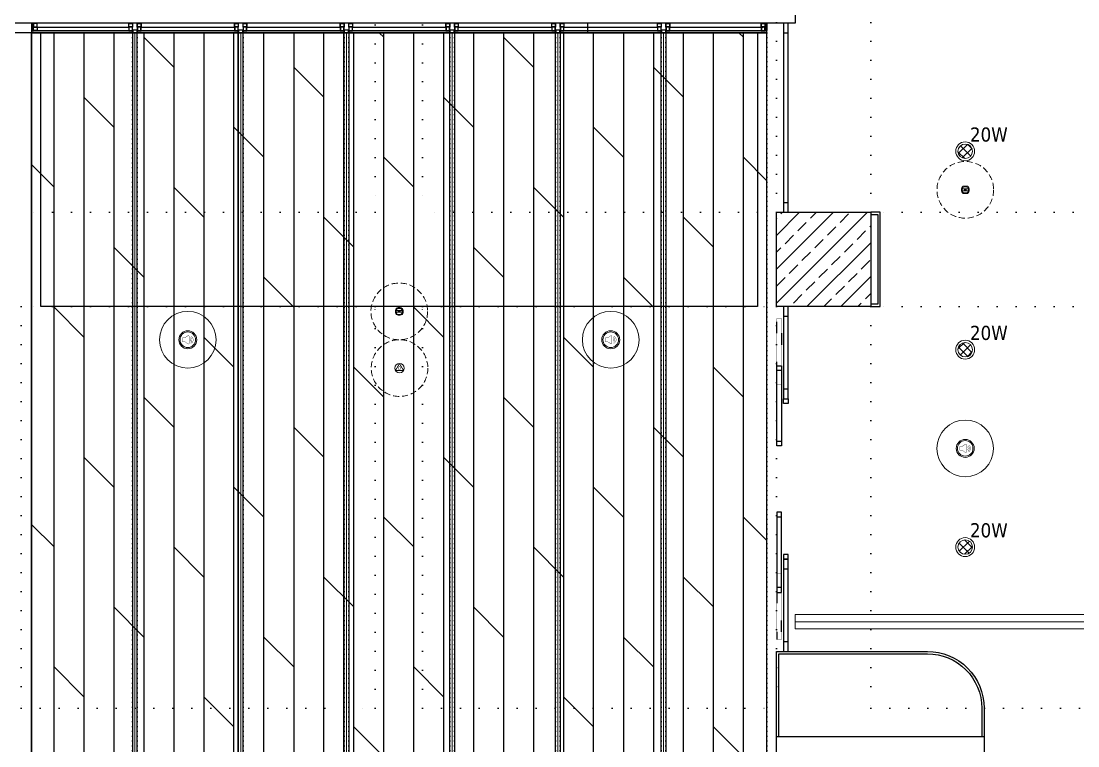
# Model space of a CAD drawing. Header units: centimetres. Extents: x 405564 to 502064, y 46284 to 60634.
# Drawn here: x 462150 to 463269, y 53968 to 54735 of the extents above; entities that cross this region are included whole.
import ezdxf
from ezdxf.enums import TextEntityAlignment as Align

# ---------------------------------------------------------------- set-up
doc = ezdxf.new("R2010")
doc.units = ezdxf.units.CM
for name, pattern in [('ACAD_ISO07W100', [3, 0, -3]), ('DOT', [0.25, 0, -0.25]), ('HIDDEN', [9.525, 6.35, -3.175])]:
    doc.linetypes.add(name, pattern=pattern)
doc.layers.get('0').update_dxf_attribs({"color": 8, "lineweight": 9})
for name, color, linetype in [('0-KRCN-ASMATAVAN-130426', 8, 'Continuous'), ('AS_DOS_TERAS_UST', 8, 'ACAD_ISO07W100'), ('AS_DUV_ALCIPAN_YANGINA-SUYA DAYANIMLI', 8, 'Continuous'), ('AS_DUV_GAZBETON', 8, 'Continuous'), ('AS_DUVK_AHSAP', 8, 'Continuous'), ('AS_GOR_YAKIN1', 8, 'Continuous'), ('AS_KAPI_CAM', 8, 'Continuous'), ('AS_KAPI_POZ', 8, 'Continuous'), ('AS_PRFL_ALU', 8, 'Continuous'), ('AS_PRFL_DEMIR', 8, 'Continuous'), ('AS_TA_BETONARME', 5, 'Continuous'), ('AS_TA_TARAMA', 8, 'Continuous'), ('AS_YAZI', 8, 'Continuous')]:
    doc.layers.add(name, color=color, linetype=linetype)
doc.layers.add('0-KRCN-AYDINLATMA-130426', color=8, linetype='Continuous', lineweight=9)
doc.layers.add('0-KRCN-MİMARİ-220526', color=8, linetype='Continuous', lineweight=9)
doc.styles.add('2', font='arial.ttf', dxfattribs={"width": 0.9, "height": 200})
doc.styles.add('OLC-50', font='romans.shx', dxfattribs={"width": 0.5, "height": 0.15})
doc.styles.add('OLCU', font='romanstw.shx', dxfattribs={"width": 0.6})
doc.styles.add('TAHOMA', font='tahoma.ttf')

# ---------------------------------------------------------------- blocks, each defined once
blk = doc.blocks.new('ABB 6131-31-24-500')
at = {"layer": '0-KRCN-AYDINLATMA-130426'}
for p, q in [((-4, -1), (-4, 1)), ((3.2, 1), (-3.2, 1)), ((-3.2, -0.8), (-3.2, 0.8)), ((-1, 4), (1, 4)), ((-1, -0.9), (-1, 1)), ((-0.8, 3.2), (0.8, 3.2)), ((1, -0.9), (1, 1)), ((3.2, 0.8), (3.2, -0.8)), ((4, 1), (4, -1)), ((3.2, -0.9), (-3.2, -0.9)), ((1, -4), (-1, -4)), ((0.8, -3.2), (-0.8, -3.2))]:
    blk.add_line(p, q, dxfattribs=at)
at = {"layer": '0-KRCN-AYDINLATMA-130426', "linetype": 'HIDDEN'}
blk.add_circle((0, 0), 30, dxfattribs=at)
at = {"layer": '0-KRCN-AYDINLATMA-130426'}
for centre, radius in [((-0.5, 0), 0.089), ((0, 0), 0.16), ((0.5, 0), 0.089)]:
    blk.add_circle(centre, radius, dxfattribs=at)
for centre, radius, start, end in [((-1, 1), 3.01, 90, 180), ((-0.8, 0.8), 2.41, 90, 180), ((0.8, 0.8), 2.41, 0, 90), ((1, 1), 3.01, 0, 90), ((-1, -1), 3.01, 180, 270), ((-0.8, -0.8), 2.41, 180, 270), ((0.8, -0.8), 2.41, 270, 0), ((1, -1), 3.01, 270, 0)]:
    blk.add_arc(centre, radius, start, end, dxfattribs=at)
blk = doc.blocks.new('AST-OD-OD')
at = {"layer": '0-KRCN-AYDINLATMA-130426'}
for p, q in [((0.3, 5), (-4, -2.5)), ((4.6, -2.5), (0.3, 5)), ((4.6, -2.5), (-4, -2.5))]:
    blk.add_line(p, q, dxfattribs=at)
at = {"layer": '0-KRCN-AYDINLATMA-130426', "linetype": 'HIDDEN'}
blk.add_circle((0.3, 0), 30, dxfattribs=at)
at = {"layer": '0-KRCN-AYDINLATMA-130426'}
blk.add_circle((0.3, 0), 5, dxfattribs=at)
at = {"layer": '0-KRCN-AYDINLATMA-130426', "style": '2'}
blk.add_text('O', height=3.43, dxfattribs=at).set_placement((0.3, 0), align=Align.MIDDLE)
blk = doc.blocks.new('ASMA TAVA TİPİ HOPARLÖR')
at = {"layer": '0-KRCN-AYDINLATMA-130426', "const_width": 0.317}
blk.add_lwpolyline([(0.3, -4.4, 0.598176), (1.3, -3.9), (1.3, 3.9, 0.598176), (0.3, 4.4), (-2.7, 2.4, -0.147433), (-3, 2.3), (-5.1, 2.3, 0.414214), (-5.7, 1.7), (-5.7, -1.7, 0.414214), (-5.1, -2.3), (-3, -2.3, -0.147433), (-2.7, -2.4)], format="xyb", close=True, dxfattribs=at)
for points in [[(2.4, 1.3, -0.601398), (2.4, -1.3)], [(2.8, 2.5, -0.658812), (2.8, -2.5)], [(3.2, 3.7, -0.680488), (3.2, -3.7)]]:
    blk.add_lwpolyline(points, format="xyb", dxfattribs=at)
at = {"layer": '0-KRCN-AYDINLATMA-130426'}
blk.add_circle((0, 0), 30, dxfattribs=at)
at = {"layer": '0-KRCN-AYDINLATMA-130426', "ltscale": 0.1}
for radius in [9.5, 8.23]:
    blk.add_circle((0, 0), radius, dxfattribs=at)
blk = doc.blocks.new('20W SIVA ALTI LED DOWNLIGHT ARMATÜR')
at = {"layer": '0-KRCN-AYDINLATMA-130426'}
h = blk.add_hatch(dxfattribs=at)
h.set_pattern_fill('ANSI37', color=256, scale=2)
h.paths.add_polyline_path([(7.7, 0, 1), (-7.7, 0, 1)])
for radius in [10, 7.66]:
    blk.add_circle((0, 0), radius, dxfattribs=at)
at = {"layer": '0-KRCN-AYDINLATMA-130426', "insert": (5, 10), "char_height": 15, "attachment_point": 7, "style": 'TAHOMA'}
blk.add_mtext_dynamic_manual_height_columns('{\\fTahoma|b0|i0|c162|p34;20W}', width=15, gutter_width=12.5, heights=[0], dxfattribs=at)
blk = doc.blocks.new('G$C27E741DA')
at = {"layer": '0-KRCN-AYDINLATMA-130426'}
for p, q in [((24206.2, 7588.5), (24206.2, 6288.5)), ((24318.2, 7588.5), (24318.2, 6288.5)), ((24430.2, 7588.5), (24430.2, 6288.5)), ((24542.2, 7588.5), (24542.2, 6288.5)), ((24654.2, 7588.5), (24654.2, 6288.5)), ((24766.2, 7588.5), (24766.2, 6288.5)), ((27380.7, 6965), (24905.7, 6965))]:
    blk.add_line(p, q, dxfattribs=at)
for points in [[(24203.7, 6288.5), (24203.7, 7588.5), (24208.7, 7588.5), (24208.7, 6288.5)], [(24315.7, 6288.5), (24315.7, 7588.5), (24320.7, 7588.5), (24320.7, 6288.5)], [(24427.7, 6288.5), (24427.7, 7588.5), (24432.7, 7588.5), (24432.7, 6288.5)], [(24539.7, 6288.5), (24539.7, 7588.5), (24544.7, 7588.5), (24544.7, 6288.5)], [(24651.7, 6288.5), (24651.7, 7588.5), (24656.7, 7588.5), (24656.7, 6288.5)], [(24763.7, 6288.5), (24763.7, 7588.5), (24768.7, 7588.5), (24768.7, 6288.5)], [(24905.7, 6972.5), (27380.7, 6972.5), (27380.7, 6957.5), (24905.7, 6957.5)]]:
    blk.add_lwpolyline(points, close=True, dxfattribs=at)
for name, p in [('20W SIVA ALTI LED DOWNLIGHT ARMATÜR', (25085.7, 7463)), ('ABB 6131-31-24-500', (25085.8, 7422.2)), ('ABB 6131-31-24-500', (24486.2, 7293.5)), ('ASMA TAVA TİPİ HOPARLÖR', (24262.2, 7263.5)), ('ASMA TAVA TİPİ HOPARLÖR', (24710.2, 7263.5)), ('20W SIVA ALTI LED DOWNLIGHT ARMATÜR', (25085.7, 7253)), ('AST-OD-OD', (24486.2, 7233.5)), ('ASMA TAVA TİPİ HOPARLÖR', (25085.7, 7148.5)), ('20W SIVA ALTI LED DOWNLIGHT ARMATÜR', (25085.7, 7044))]:
    blk.add_blockref(name, p, dxfattribs=at)
blk = doc.blocks.new('led profil 50x30 mm')
at = {"layer": 'AS_PRFL_ALU'}
blk.add_lwpolyline([(-2.5, -3), (2.5, -3), (2.5, 0), (-2.5, 0)], close=True, dxfattribs=at)
blk.add_lwpolyline([(2.25, -3), (2.25, -0.25), (-2.25, -0.25), (-2.25, -3)], dxfattribs=at)
blk = doc.blocks.new('tavan kutu profil 40x40x2')
at = {"color": 0}
for points in [[(0, 4), (-4, 4), (-4, 0), (0, 0)], [(-0.2, 3.8), (-3.8, 3.8), (-3.8, 0.2), (-0.2, 0.2)]]:
    blk.add_lwpolyline(points, close=True, dxfattribs=at)
blk = doc.blocks.new('DEKORATIF PANEL SISTEM - PLAN')
at = {"layer": 'AS_DUVK_AHSAP', "true_color": 0xadadad, "transparency": 33554610}
h = blk.add_hatch(color=253, dxfattribs=at)
h.dxf.hatch_style = 1
h.paths.add_polyline_path([(2, 0), (0, 0), (0, -7.5), (0.5, -7.5), (0.5, -8), (2, -8)])
h = blk.add_hatch(color=253, dxfattribs=at)
h.dxf.hatch_style = 1
h.paths.add_polyline_path([(777, 0), (779, 0), (779, -7.5), (778.5, -7.5), (778.5, -8), (777, -8)])
h = blk.add_hatch(color=253, dxfattribs=at)
h.dxf.hatch_style = 1
h.paths.add_polyline_path([(107, -8), (0, -8), (0, -10), (107, -10)])
h = blk.add_hatch(color=253, dxfattribs=at)
h.dxf.hatch_style = 1
h.paths.add_polyline_path([(219, -8), (112, -8), (112, -10), (219, -10)])
h = blk.add_hatch(color=253, dxfattribs=at)
h.dxf.hatch_style = 1
h.paths.add_polyline_path([(331, -8), (224, -8), (224, -10), (331, -10)])
h = blk.add_hatch(color=253, dxfattribs=at)
h.dxf.hatch_style = 1
h.paths.add_polyline_path([(443, -8), (336, -8), (336, -10), (443, -10)])
h = blk.add_hatch(color=253, dxfattribs=at)
h.dxf.hatch_style = 1
h.paths.add_polyline_path([(555, -8), (448, -8), (448, -10), (555, -10)])
h = blk.add_hatch(color=253, dxfattribs=at)
h.dxf.hatch_style = 1
h.paths.add_polyline_path([(667, -8), (560, -8), (560, -10), (667, -10)])
h = blk.add_hatch(color=253, dxfattribs=at)
h.dxf.hatch_style = 1
h.paths.add_polyline_path([(779, -8), (672, -8), (672, -10), (779, -10)])
at = {"layer": 'AS_DUVK_AHSAP', "linetype": 'DOT', "ltscale": 20}
for p, q in [((0, -10), (0, -1310)), ((107, -10), (107, -1310)), ((112, -10), (112, -1310)), ((219, -10), (219, -1310)), ((224, -10), (224, -1310)), ((331, -10), (331, -1310)), ((336, -10), (336, -1310)), ((443, -10), (443, -1310)), ((448, -10), (448, -1310)), ((555, -10), (555, -1310)), ((560, -10), (560, -1310)), ((667, -10), (667, -1310)), ((672, -10), (672, -1310)), ((779, -10), (779, -1310)), ((779, -1310), (0, -1310))]:
    blk.add_line(p, q, dxfattribs=at)
at = {"layer": 'AS_DUVK_AHSAP'}
for points in [[(2, 0), (0, 0), (0, -7.5), (0.5, -7.5), (0.5, -8), (2, -8)], [(777, 0), (779, 0), (779, -7.5), (778.5, -7.5), (778.5, -8), (777, -8)], [(107, -8), (0, -8), (0, -10), (107, -10)], [(219, -8), (112, -8), (112, -10), (219, -10)], [(331, -8), (224, -8), (224, -10), (331, -10)], [(443, -8), (336, -8), (336, -10), (443, -10)], [(555, -8), (448, -8), (448, -10), (555, -10)], [(667, -8), (560, -8), (560, -10), (667, -10)], [(779, -8), (672, -8), (672, -10), (779, -10)]]:
    blk.add_lwpolyline(points, close=True, dxfattribs=at)
at = {"layer": 'AS_PRFL_DEMIR'}
for points in [[(6, -4), (103, -4)], [(116, -4), (215, -4)], [(228, -4), (327, -4)], [(340, -4), (439, -4)], [(452, -4), (551, -4)], [(564, -4), (663, -4)], [(676, -4), (775, -4)]]:
    blk.add_lwpolyline(points, dxfattribs=at)
at = {"layer": 'AS_PRFL_ALU'}
for p in [(109.5, -7.2), (221.5, -7.2), (333.5, -7.2), (445.5, -7.2), (557.5, -7.2), (669.5, -7.2)]:
    blk.add_blockref('led profil 50x30 mm', p, dxfattribs=at)
at = {"layer": 'AS_PRFL_DEMIR', "rotation": 180}
blk.add_blockref('tavan kutu profil 40x40x2', (2, 0), dxfattribs=at)
at = {"layer": 'AS_PRFL_DEMIR', "xscale": -1, "rotation": 180}
for p in [(107, 0), (116, 0), (219, 0), (228, 0), (331, 0), (340, 0), (443, 0), (452, 0), (555, 0), (564, 0), (667, 0), (676, 0), (777, 0)]:
    blk.add_blockref('tavan kutu profil 40x40x2', p, dxfattribs=at)
at = {"layer": 'AS_PRFL_DEMIR', "xscale": -1}
blk.add_blockref('tavan kutu profil 40x40x2', (2, -8), dxfattribs=at)
at = {"layer": 'AS_PRFL_DEMIR'}
for p in [(107, -8), (116, -8), (219, -8), (228, -8), (331, -8), (340, -8), (443, -8), (452, -8), (555, -8), (564, -8), (667, -8), (676, -8), (777, -8)]:
    blk.add_blockref('tavan kutu profil 40x40x2', p, dxfattribs=at)
blk = doc.blocks.new('*U417')
at = {"color": 0}
for p, q in [((87.5, 0), (10, 0)), ((355, 0), (277.5, 0)), ((10, -5), (87.5, -5)), ((277.5, -5), (355, -5))]:
    blk.add_line(p, q, dxfattribs=at)
for points in [[(0, 0), (0, -5), (10, -5), (10, 0)], [(87.5, 0), (87.5, -5), (97.5, -5), (97.5, 0)], [(267.5, 0), (267.5, -5), (277.5, -5), (277.5, 0)], [(355, 0), (355, -5), (365, -5), (365, 0)]]:
    blk.add_lwpolyline(points, close=True, dxfattribs=at)
at = {"style": 'OLCU', "width": 0.45, "flags": 1}
for tag, p in [('C-ICI-CNO', (15, -80)), ('C-DIVISYON1', (15, -105)), ('C-BOSLUK', (15, -130)), ('C-DIVISYON2', (15, -155))]:
    blk.add_attdef(tag, text='', height=20, dxfattribs=at).set_placement(p, align=Align.MIDDLE_LEFT)
at = {"color": 0, "style": 'OLCU', "width": 0.5, "flags": 1}
for tag, p in [('C-REZ1', (15, -215)), ('C-REZ2', (15, -240))]:
    blk.add_attdef(tag, text='', height=17.5, dxfattribs=at).set_placement(p, align=Align.MIDDLE_LEFT)
at = {"layer": 'AS_KAPI_POZ', "style": 'OLCU', "width": 0.45}
for tag, p in [('POZ+GEN-C', (50, 15)), ('YUK-C', (50, -20))]:
    blk.add_attdef(tag, text='', height=20, dxfattribs=at).set_placement(p, align=Align.MIDDLE_CENTER)
at = {"layer": 'AS_KAPI_POZ', "style": 'OLC-50', "width": 0.5}
blk.add_attdef('C-NO', text='', height=8, rotation=90, dxfattribs=at).set_placement((10, 5), align=Align.TOP_LEFT)
blk = doc.blocks.new('*U418')
for p, q in [((45, 7), (-30, 7)), ((-30, 2), (45, 2)), ((125, 7), (200, 7)), ((200, 2), (125, 2))]:
    blk.add_line(p, q)
at = {"linetype": 'DOT'}
for points in [[(-15, 7), (-85, 7), (-85, 2), (-15, 2)], [(185, 7), (255, 7), (255, 2), (185, 2)]]:
    blk.add_lwpolyline(points, close=True, dxfattribs=at)
for points in [[(-30, 7), (-35, 7), (-35, 2), (-30, 2)], [(5, 0), (0, 0), (0, -5), (5, -5)], [(50, 7), (45, 7), (45, 2), (50, 2)], [(120, 7), (125, 7), (125, 2), (120, 2)], [(165, 0), (170, 0), (170, -5), (165, -5)], [(200, 7), (205, 7), (205, 2), (200, 2)]]:
    blk.add_lwpolyline(points, close=True)
at = {"color": 3, "style": 'OLCU', "width": 0.5, "flags": 1}
for tag, p in [('K-DIVISYON', (-80, -85)), ('K-PBAR', (105, -85)), ('K-KAPITIP', (-80, -335))]:
    blk.add_attdef(tag, p, '', height=17.5, dxfattribs=at)
at = {"color": 5, "true_color": 0x0505ff, "style": 'OLCU', "width": 0.5, "flags": 1}
for tag, p in [('K-NEREDEN-NO', (-80, -110)), ('K-NEREYE-NO', (-80, -185)), ('K-DUVARTIP', (-80, -285)), ('K-ACILISYON', (-80, -310))]:
    blk.add_attdef(tag, p, '', height=17.5, dxfattribs=at)
at = {"color": 1, "true_color": 0xfa0000, "style": 'OLCU', "width": 0.5, "flags": 1}
for tag, p in [('K-IZLENEBILIRLIK', (105, -110)), ('K-TEKMELIK', (105, -135)), ('K-KONTROLTIPNEREDEN', (-80, -160)), ('K-BAND', (105, -160)), ('K-MENFEZ', (105, -210)), ('K-KONTROLTIPNEREYE', (-80, -235)), ('K-PENCERE', (105, -235)), ('K-KILITTIP', (-80, -260)), ('K-NOT-AS-MIMARI1', (105, -285)), ('K-NOT-ELEKTRIK', (105, -335)), ('K-NOT-YANGIN', (105, -360)), ('K-ACMAKAPAMASISTEMI', (-80, -385)), ('K-NOT-ISLETME', (105, -385)), ('K-YANGIN', (-80, -435))]:
    blk.add_attdef(tag, p, '', height=17.5, dxfattribs=at)
at = {"color": 220, "true_color": 0xf113d4, "style": 'OLCU', "width": 0.5, "flags": 1}
for tag, p in [('K-NEREDEN-AD', (-80, -135)), ('K-NEREYE-AD', (-80, -210))]:
    blk.add_attdef(tag, p, '', height=17.5, dxfattribs=at)
at = {"color": 0, "style": 'OLCU', "width": 0.5, "flags": 1}
for tag, p in [('K-TAMACILIRLIK', (105, -185)), ('K-NOT-AS-MIMARI2', (105, -310)), ('K-KASATIP', (-80, -360)), ('K-KURSUN', (-80, -410))]:
    blk.add_attdef(tag, p, '', height=17.5, dxfattribs=at)
at = {"color": 252, "style": 'OLCU', "width": 0.5, "flags": 1}
for tag, p in [('K-REZ1', (105, -435)), ('K-REZ2', (105, -460)), ('K-REZ3', (105, -485)), ('K-REZ4', (105, -510)), ('K-REZ5', (105, -535))]:
    blk.add_attdef(tag, p, '', height=17.5, dxfattribs=at)
at = {"layer": 'AS_KAPI_POZ', "style": 'OLCU', "width": 0.5}
blk.add_attdef('K-NO', text='', height=8, rotation=90, dxfattribs=at).set_placement((0, 11), align=Align.TOP_LEFT)
at = {"layer": 'AS_KAPI_POZ', "style": 'OLCU', "width": 0.45}
for tag, p in [('POZ+GEN', (85, 22)), ('YUK', (85, -18))]:
    blk.add_attdef(tag, text='', height=20, dxfattribs=at).set_placement(p, align=Align.MIDDLE_CENTER)
at = {"layer": 'AS_KAPI_POZ', "color": 251, "style": 'OLCU', "width": 0.45, "flags": 1}
blk.add_attdef('K-DUVAR(CM)', text='', height=6, dxfattribs=at).set_placement((-5, -7.5), align=Align.MIDDLE_RIGHT)
blk = doc.blocks.new('*U420')
at = {"color": 0}
for p, q in [((190, 0), (10, 0)), ((10, -5), (190, -5))]:
    blk.add_line(p, q, dxfattribs=at)
for points in [[(0, 0), (0, -5), (10, -5), (10, 0)], [(190, 0), (190, -5), (200, -5), (200, 0)]]:
    blk.add_lwpolyline(points, close=True, dxfattribs=at)
at = {"style": 'OLCU', "width": 0.45, "flags": 1}
for tag, p in [('C-ICI-CNO', (100, -80)), ('C-DIVISYON1', (100, -105)), ('C-BOSLUK', (100, -130)), ('C-DIVISYON2', (100, -155))]:
    blk.add_attdef(tag, text='', height=20, dxfattribs=at).set_placement(p, align=Align.MIDDLE_CENTER)
at = {"color": 0, "style": 'OLCU', "width": 0.5, "flags": 1}
for tag, p in [('C-REZ1', (100, -205)), ('C-REZ2', (100, -230))]:
    blk.add_attdef(tag, text='', height=17.5, dxfattribs=at).set_placement(p, align=Align.MIDDLE_CENTER)
at = {"layer": 'AS_KAPI_POZ', "style": 'OLCU', "width": 0.45}
for tag, p in [('POZ+GEN-C', (100, 15)), ('YUK-C', (100, -20))]:
    blk.add_attdef(tag, text='', height=20, dxfattribs=at).set_placement(p, align=Align.MIDDLE_CENTER)
at = {"layer": 'AS_KAPI_POZ', "style": 'OLC-50', "width": 0.5}
blk.add_attdef('C-NO', text='', height=8, rotation=90, dxfattribs=at).set_placement((10, 5), align=Align.TOP_LEFT)
blk = doc.blocks.new('A$C6A10300A')
at = {"layer": 'AS_TA_TARAMA'}
h = blk.add_hatch(dxfattribs=at)
h.set_pattern_fill('ANSI33', color=256, scale=4, angle=180)
h.set_pattern_definition([(225, (17560.68, -7819.299), (17.96051, -17.96051), []), (225, (17542.72, -7819.299), (17.96051, -17.96051), [12.7, -6.35])])
h.paths.add_polyline_path([(24885.68, -6101.45), (24985.68, -6101.45), (24985.68, -6201.45), (24885.68, -6201.45)])
at = {"layer": 'AS_DOS_TERAS_UST', "linetype": 'DOT', "ltscale": 80}
for p, q in [((24460.68, -5601.45), (24460.68, -6101.45)), ((24510.68, -5601.45), (24510.68, -6101.45)), ((24885.68, -6101.45), (24885.68, -5601.45)), ((24985.68, -6101.45), (24985.68, -5601.45)), ((24460.68, -6101.45), (24085.68, -6101.45)), ((24885.68, -6101.45), (24510.68, -6101.45)), ((25360.68, -6101.45), (24985.68, -6101.45)), ((24085.68, -6201.45), (24085.68, -6626.45)), ((24460.68, -6201.45), (24085.68, -6201.45)), ((24460.68, -6626.45), (24460.68, -6201.45)), ((24510.68, -6201.45), (24885.68, -6201.45)), ((24510.68, -6626.45), (24510.68, -6201.45)), ((24885.68, -6201.45), (24885.68, -6626.45)), ((25360.68, -6201.45), (24985.68, -6201.45)), ((24985.68, -6201.45), (24985.68, -6626.45)), ((24085.68, -6626.45), (24460.68, -6626.45)), ((24510.68, -6626.45), (24885.68, -6626.45)), ((24985.68, -6626.45), (25360.68, -6626.45))]:
    blk.add_line(p, q, dxfattribs=at)
at = {"layer": 'AS_DUV_ALCIPAN_YANGINA-SUYA DAYANIMLI'}
blk.add_lwpolyline([(24608.18, -5881.45), (24905.68, -5881.45), (24905.68, -5901.45), (23560.68, -5901.45), (23560.68, -5881.45), (23815.68, -5881.45), (23815.68, -5691.45), (23835.68, -5691.45), (23835.68, -5701.45), (23915.68, -5701.45), (23915.68, -5721.45)], dxfattribs=at)
blk.add_lwpolyline([(24995.68, -6101.45), (24985.68, -6101.45), (24985.68, -6103.95), (24993.18, -6103.95), (24993.18, -6198.95), (24985.68, -6198.95), (24985.68, -6201.45), (24995.68, -6201.45)], close=True, dxfattribs=at)
for points in [[(24885.68, -6656.45), (24885.68, -6566.45), (25045.68, -6566.45, -0.4142136), (25105.68, -6626.45), (25105.68, -6656.45)], [(24888.18, -6656.45), (24888.18, -6568.95), (25045.68, -6568.95, -0.4142136), (25103.18, -6626.45), (25103.18, -6656.45)]]:
    blk.add_lwpolyline(points, format="xyb", dxfattribs=at)
at = {"layer": 'AS_DUV_GAZBETON'}
blk.add_lwpolyline([(24965.68, -7101.45), (24965.68, -6676.45), (24905.68, -6676.45), (24905.68, -7101.45), (24885.68, -7101.45), (24885.68, -6656.45), (25105.68, -6656.45), (25105.68, -7646.45), (24985.68, -7646.45)], dxfattribs=at)
at = {"layer": 'AS_GOR_YAKIN1'}
blk.add_lwpolyline([(24106.68, -5911.45), (24865.68, -5911.45), (24865.68, -6201.45), (24106.68, -6201.45)], close=True, dxfattribs=at)
at = {"layer": 'AS_TA_BETONARME'}
blk.add_lwpolyline([(24885.68, -6101.45), (24985.68, -6101.45), (24985.68, -6201.45), (24885.68, -6201.45)], close=True, dxfattribs=at)
at = {"layer": 'AS_YAZI'}
blk.add_lwpolyline([(24685.68, -5901.45), (24685.68, -5911.45), (23565.68, -5911.45, -0.4142136), (23550.68, -5896.45), (23550.68, -5881.45), (23560.68, -5881.45)], format="xyb", dxfattribs=at)
at = {"layer": 'AS_DUVK_AHSAP'}
blk.add_blockref('DEKORATIF PANEL SISTEM - PLAN', (24096.68, -5901.45), dxfattribs=at)
at = {"layer": 'AS_KAPI_CAM', "rotation": 90}
for name, p in [('*U420', (24893.18, -6101.45)), ('*U417', (24893.18, -6566.45)), ('*U418', (24893.18, -6468.95))]:
    blk.add_blockref(name, p, dxfattribs=at)

msp = doc.modelspace()

# ---------------------------------------------------------------- linework, layer by layer
at = {"layer": '0-KRCN-ASMATAVAN-130426'}
for p, q in [((462160.7, 54722.6), (462267.7, 54722.6)), ((462160.7, 53422.6), (462160.7, 54722.6)), ((462939.7, 54722.6), (462160.7, 54722.6)), ((462160.7, 54722.6), (462160.7, 53422.6)), ((462184.8, 53422.6), (462184.8, 54722.6)), ((462216.5, 53422.6), (462216.5, 54722.6)), ((462248.2, 53422.6), (462248.2, 54722.6)), ((462272.7, 54722.6), (462267.7, 54722.6)), ((462267.7, 54722.6), (462267.7, 53422.6)), ((462267.7, 54722.6), (462267.7, 53422.6)), ((462272.7, 54722.6), (462379.7, 54722.6)), ((462272.7, 53422.6), (462272.7, 54722.6)), ((462272.7, 53422.6), (462272.7, 54722.6)), ((462311.6, 54686.1), (462279.8, 54717.8)), ((462280, 53422.6), (462280, 54722.6)), ((462311.8, 53422.6), (462311.8, 54722.6)), ((462343.5, 53422.6), (462343.5, 54722.6)), ((462375.2, 53422.6), (462375.2, 54722.6)), ((462379.7, 54722.6), (462384.7, 54722.6)), ((462379.7, 53422.6), (462379.7, 54722.6)), ((462379.7, 54722.6), (462379.7, 53422.6)), ((462384.7, 54722.6), (462384.7, 53422.6)), ((462491.7, 54722.6), (462384.7, 54722.6)), ((462384.7, 54722.6), (462384.7, 53422.6)), ((462407, 53422.6), (462407, 54722.6)), ((462438.8, 53422.6), (462438.8, 54722.6)), ((462470.5, 53422.6), (462470.5, 54722.6)), ((462491.7, 54722.6), (462496.7, 54722.6)), ((462491.7, 53422.6), (462491.7, 54722.6)), ((462491.7, 53422.6), (462491.7, 54722.6)), ((462603.7, 54722.6), (462496.7, 54722.6)), ((462496.7, 54722.6), (462496.7, 53422.6)), ((462496.7, 54722.6), (462496.7, 53422.6)), ((462502.2, 53422.6), (462502.2, 54722.6)), ((462533.8, 54717.8), (462529.1, 54722.6)), ((462534, 53422.6), (462534, 54722.6)), ((462565.8, 53422.6), (462565.8, 54722.6)), ((462597.5, 53422.6), (462597.5, 54722.6)), ((462603.7, 54722.6), (462608.7, 54722.6)), ((462603.7, 53422.6), (462603.7, 54722.6)), ((462603.7, 53422.6), (462603.7, 54722.6)), ((462715.7, 54722.6), (462608.7, 54722.6)), ((462608.7, 54722.6), (462608.7, 53422.6)), ((462608.7, 54722.6), (462608.7, 53422.6)), ((462629.2, 53422.6), (462629.2, 54722.6)), ((462692.6, 54686.1), (462660.8, 54717.8)), ((462661, 53422.6), (462661, 54722.6)), ((462692.8, 53422.6), (462692.8, 54722.6)), ((462715.7, 54722.6), (462720.7, 54722.6)), ((462715.7, 53422.6), (462715.7, 54722.6)), ((462715.7, 53422.6), (462715.7, 54722.6)), ((462827.7, 54722.6), (462720.7, 54722.6)), ((462720.7, 54722.6), (462720.7, 53422.6)), ((462720.7, 54722.6), (462720.7, 53422.6)), ((462724.5, 53422.6), (462724.5, 54722.6)), ((462756.2, 53422.6), (462756.2, 54722.6)), ((462788, 53422.6), (462788, 54722.6)), ((462819.8, 53422.6), (462819.8, 54722.6)), ((462827.7, 54722.6), (462832.7, 54722.6)), ((462827.7, 53422.6), (462827.7, 54722.6)), ((462827.7, 53422.6), (462827.7, 54722.6)), ((462939.7, 54722.6), (462832.7, 54722.6)), ((462832.7, 54722.6), (462832.7, 53422.6)), ((462832.7, 54722.6), (462832.7, 53422.6)), ((462851.5, 53422.6), (462851.5, 54722.6)), ((462883.2, 53422.6), (462883.2, 54722.6)), ((462914.8, 54717.8), (462910.1, 54722.6)), ((462915, 53422.6), (462915, 54722.6)), ((462939.7, 53422.6), (462939.7, 54722.6)), ((462939.7, 53422.6), (462939.7, 54722.6)), ((462470.3, 54654.3), (462438.6, 54686.1)), ((462851.3, 54654.3), (462819.6, 54686.1)), ((462248.1, 54622.6), (462216.3, 54654.3)), ((462629.1, 54622.6), (462597.3, 54654.3)), ((462406.8, 54590.8), (462375.1, 54622.6)), ((462787.8, 54590.8), (462756.1, 54622.6)), ((462184.6, 54559.1), (462160.7, 54582.9)), ((462565.6, 54559.1), (462533.8, 54590.8)), ((462939.7, 54565.9), (462914.8, 54590.8)), ((462343.3, 54527.3), (462311.6, 54559.1)), ((462724.3, 54527.3), (462692.6, 54559.1)), ((462502.1, 54495.6), (462470.3, 54527.3)), ((462883.1, 54495.6), (462851.3, 54527.3)), ((462279.8, 54463.8), (462248.1, 54495.6)), ((462660.8, 54463.8), (462629.1, 54495.6)), ((462438.6, 54432.1), (462406.8, 54463.8)), ((462819.6, 54432.1), (462787.8, 54463.8)), ((462216.3, 54400.3), (462184.6, 54432.1)), ((462597.3, 54400.3), (462565.6, 54432.1)), ((462375.1, 54368.6), (462343.3, 54400.3)), ((462756.1, 54368.6), (462724.3, 54400.3)), ((462533.8, 54336.8), (462502.1, 54368.6)), ((462914.8, 54336.8), (462883.1, 54368.6)), ((462311.6, 54305.1), (462279.8, 54336.8)), ((462692.6, 54305.1), (462660.8, 54336.8)), ((462470.3, 54273.3), (462438.6, 54305.1)), ((462851.3, 54273.3), (462819.6, 54305.1)), ((462248.1, 54241.6), (462216.3, 54273.3)), ((462629.1, 54241.6), (462597.3, 54273.3)), ((462406.8, 54209.8), (462375.1, 54241.6)), ((462787.8, 54209.8), (462756.1, 54241.6)), ((462184.6, 54178.1), (462160.7, 54201.9)), ((462565.6, 54178.1), (462533.8, 54209.8)), ((462939.7, 54184.9), (462914.8, 54209.8)), ((462343.3, 54146.3), (462311.6, 54178.1)), ((462724.3, 54146.3), (462692.6, 54178.1)), ((462502.1, 54114.6), (462470.3, 54146.3)), ((462883.1, 54114.6), (462851.3, 54146.3)), ((462279.8, 54082.8), (462248.1, 54114.6)), ((462660.8, 54082.8), (462629.1, 54114.6)), ((462438.6, 54051.1), (462406.8, 54082.8)), ((462819.6, 54051.1), (462787.8, 54082.8)), ((462216.3, 54019.3), (462184.6, 54051.1)), ((462597.3, 54019.3), (462565.6, 54051.1)), ((462375.1, 53987.6), (462343.3, 54019.3)), ((462756.1, 53987.6), (462724.3, 54019.3)), ((462533.8, 53955.8), (462502.1, 53987.6)), ((462914.8, 53955.8), (462883.1, 53987.6))]:
    msp.add_line(p, q, dxfattribs=at)

# ---------------------------------------------------------------- block references
at = {"layer": '0-KRCN-AYDINLATMA-130426'}
msp.add_blockref('G$C27E741DA', (438064.1, 47134), dxfattribs=at)

# ---------------------------------------------------------------- next in the draw order: block references
at = {"layer": '0-KRCN-MİMARİ-220526'}
msp.add_blockref('A$C6A10300A', (438064.1, 60634), dxfattribs=at)

doc.saveas('drawing.dxf')
